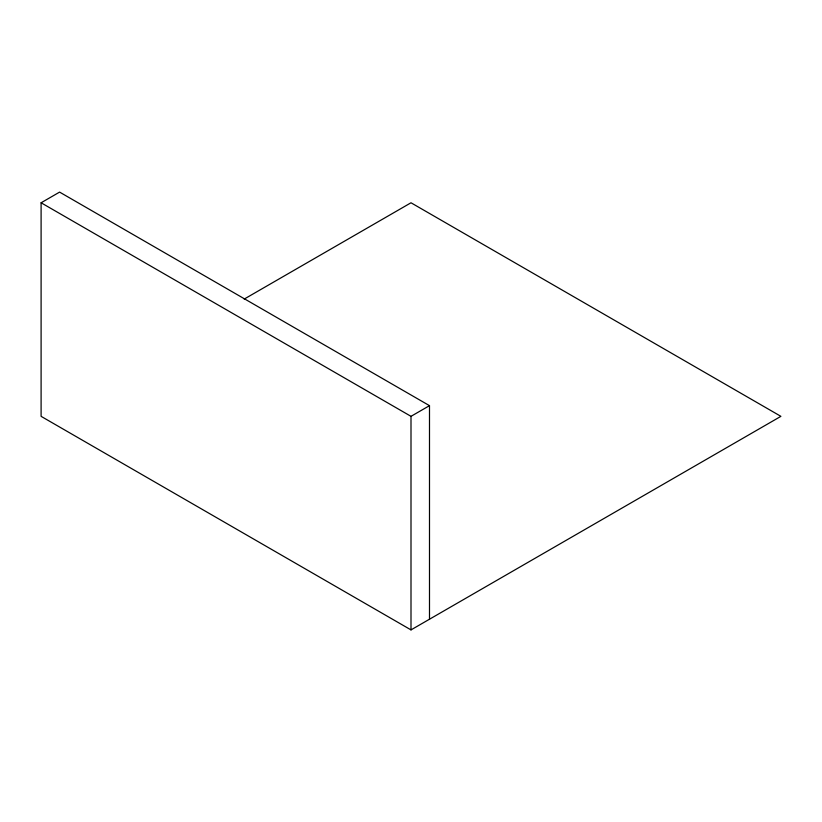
<?xml version="1.0" encoding="UTF-8"?>
<svg xmlns="http://www.w3.org/2000/svg" width="822" height="822" viewBox="0 0 822 822"><rect width="100%" height="100%" fill="white"/><g stroke="black" fill="none" stroke-linecap="round" stroke-linejoin="round"><path stroke-width="1.23" d="M244.196 299.085L411 202.777L780.9 416.343L411 629.899L41.1 416.343L41.1 202.777L59.595 192.101L429.495 405.657L429.495 619.223M41.1 202.777L411 416.333L429.495 405.657M411 416.333L411 629.899"/></g></svg>
